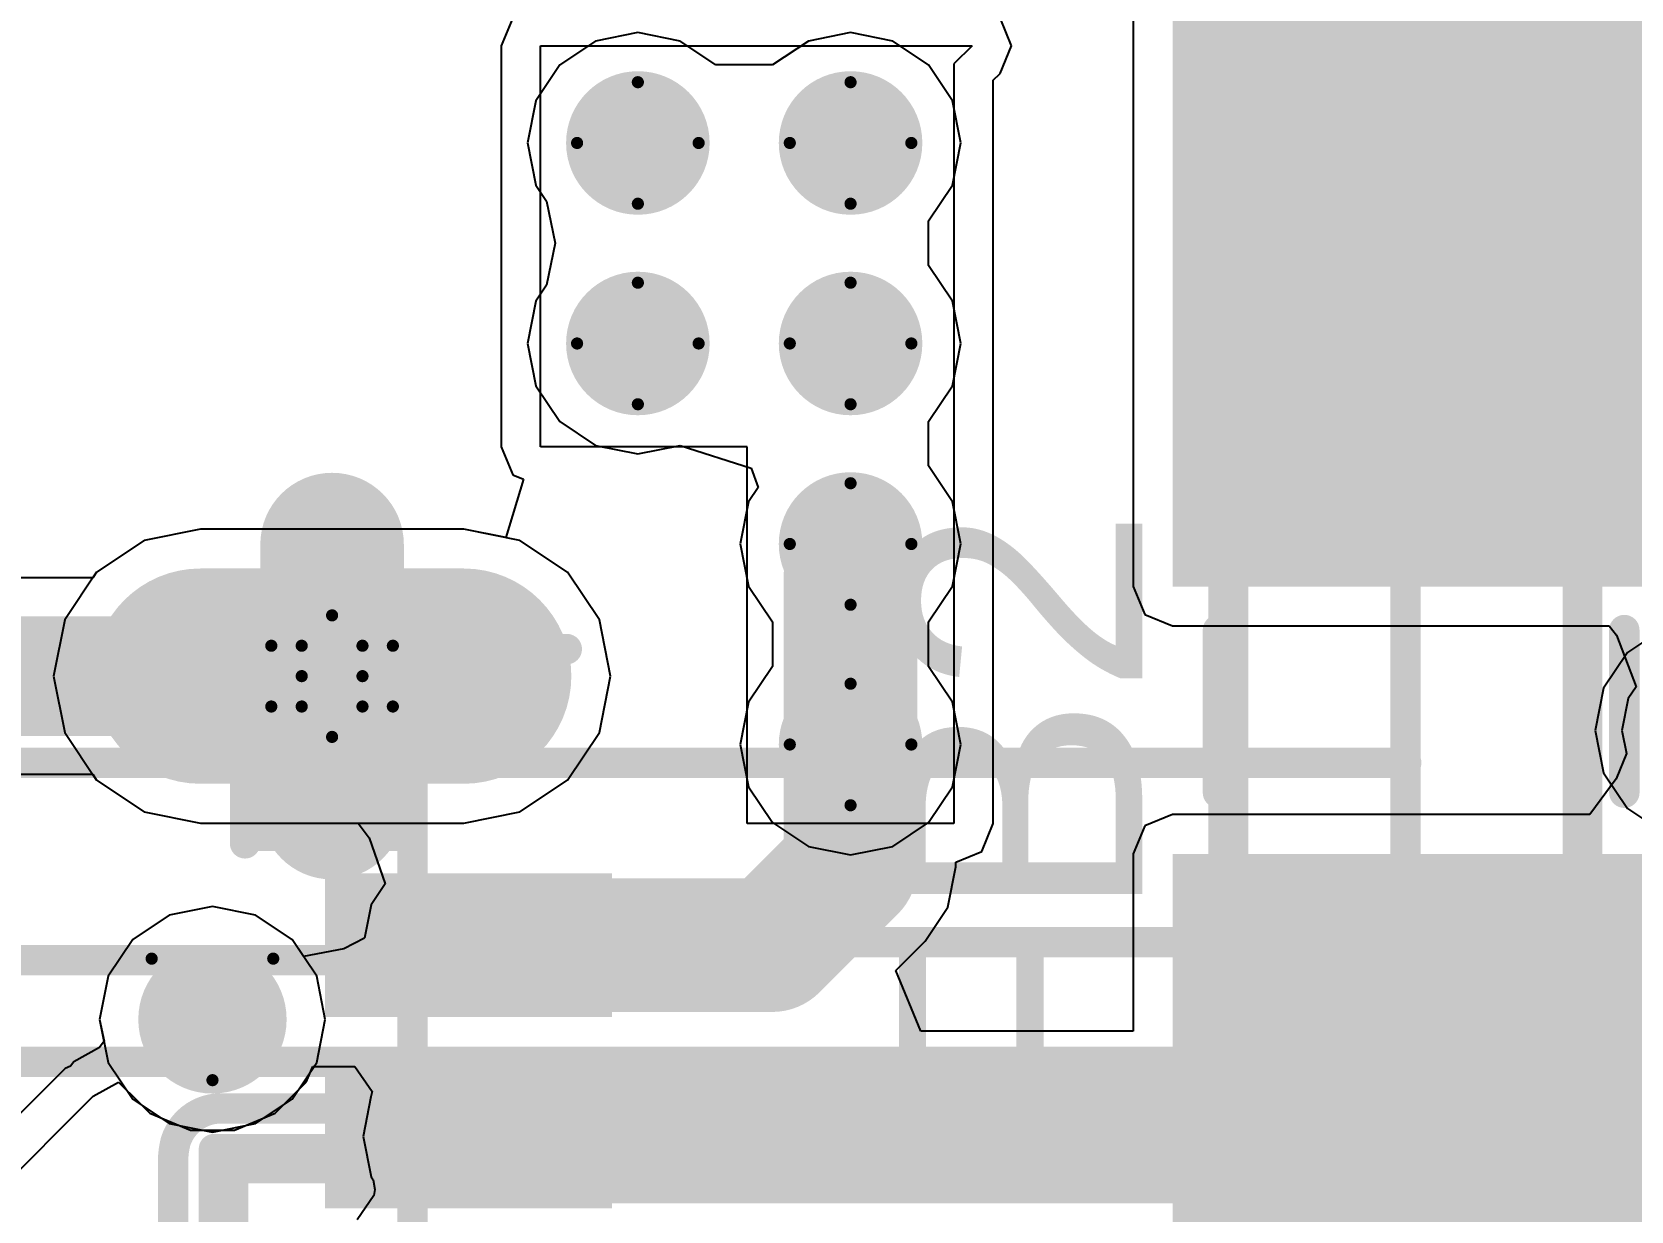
# Model space of a CAD drawing. Header units: millimetres. Extents: x -16 to 330, y -45 to 150.
# Drawn here: x 0.52 to 7.2, y 43.13 to 48.06 of the extents above; entities that cross this region are included whole.
import ezdxf

# ---------------------------------------------------------------- set-up
doc = ezdxf.new("R2010")
doc.units = ezdxf.units.MM
for name, color, linetype in [('BottomLayer', 5, 'Continuous'), ('BottomSolder', 6, 'Continuous'), ('DrillDrawing', 1, 'Continuous'), ('Mechanical13', 56, 'Continuous'), ('MidLayer1', 16, 'Continuous'), ('MidLayer2', 76, 'Continuous'), ('MultiLayer', 9, 'Continuous'), ('PadHoleLayer', 156, 'Continuous'), ('TopLayer', 1, 'Continuous'), ('TopOverlay', 2, 'Continuous'), ('TopPaste', 8, 'Continuous'), ('TopSolder', 216, 'Continuous'), ('ViaHoleLayer', 16, 'Continuous')]:
    doc.layers.add(name, color=color, linetype=linetype)
doc.styles.add('Arial', font='arial.ttf', dxfattribs={"height": 0.2})

# ---------------------------------------------------------------- blocks, each defined once
blk = doc.blocks.new('IND_1206_31')
at = {"layer": 'TopLayer'}
for points in [[(-2.06, 0.91), (-0.66, 0.91), (-0.66, -0.91), (-2.06, -0.91)], [(0.66, 0.91), (2.06, 0.91), (2.06, -0.91), (0.66, -0.91)]]:
    blk.add_hatch(color=1, dxfattribs=at).paths.add_polyline_path(points)
at = {"layer": 'TopPaste'}
for points in [[(-2.06, 0.91), (-0.66, 0.91), (-0.66, -0.91), (-2.06, -0.91)], [(0.66, 0.91), (2.06, 0.91), (2.06, -0.91), (0.66, -0.91)]]:
    blk.add_hatch(color=8, dxfattribs=at).paths.add_polyline_path(points)
at = {"layer": 'TopSolder'}
for points in [[(-2.06, 0.91), (-0.66, 0.91), (-0.66, -0.91), (-2.06, -0.91)], [(0.66, 0.91), (2.06, 0.91), (2.06, -0.91), (0.66, -0.91)]]:
    blk.add_hatch(color=216, dxfattribs=at).paths.add_polyline_path(points)
at = {"layer": 'TopOverlay', "const_width": 0.127}
for points in [[(-0.34, 0.8492), (0.34, 0.8492)], [(-0.34, -0.8492), (0.34, -0.8492)]]:
    blk.add_lwpolyline(points, dxfattribs=at)
at = {"layer": 'TopOverlay', "const_width": 0.0635}
for points in [[(-0.3717, 0.8492, 1), (-0.3082, 0.8492, 1)], [(0.3082, 0.8492, 1), (0.3717, 0.8492, 1)], [(-0.3717, -0.8492, 1), (-0.3082, -0.8492, 1)], [(0.3082, -0.8492, 1), (0.3717, -0.8492, 1)]]:
    blk.add_lwpolyline(points, format="xyb", close=True, dxfattribs=at)
blk = doc.blocks.new('TYPE_C_31_M_12__32')
at = {"layer": 'BottomLayer'}
h = blk.add_hatch(color=5, dxfattribs=at)
edge = h.paths.add_edge_path()
edge.add_arc((-1.125, -0.02), 0.45, 0, 180)
edge.add_line((-1.575, -0.02), (-1.575, -1.12))
edge.add_arc((-1.125, -1.12), 0.45, 180, 360)
edge.add_line((-0.675, -1.12), (-0.675, -0.02))
at = {"layer": 'BottomSolder'}
h = blk.add_hatch(color=6, dxfattribs=at)
edge = h.paths.add_edge_path()
edge.add_arc((-0.575, -0.57), 0.3, 270, 450)
edge.add_line((-0.575, -0.27), (-1.675, -0.27))
edge.add_arc((-1.675, -0.57), 0.3, 90, 270)
edge.add_line((-1.675, -0.87), (-0.575, -0.87))
h = blk.add_hatch(color=6, dxfattribs=at)
edge = h.paths.add_edge_path()
edge.add_arc((0.31, -1.07), 0.31, 0, 360)
at = {"layer": 'MidLayer1'}
h = blk.add_hatch(color=16, dxfattribs=at)
edge = h.paths.add_edge_path()
edge.add_arc((-1.125, -0.02), 0.45, 0, 180)
edge.add_line((-1.575, -0.02), (-1.575, -1.12))
edge.add_arc((-1.125, -1.12), 0.45, 180, 360)
edge.add_line((-0.675, -1.12), (-0.675, -0.02))
at = {"layer": 'MidLayer2'}
h = blk.add_hatch(color=76, dxfattribs=at)
edge = h.paths.add_edge_path()
edge.add_arc((-1.125, -0.02), 0.45, 0, 180)
edge.add_line((-1.575, -0.02), (-1.575, -1.12))
edge.add_arc((-1.125, -1.12), 0.45, 180, 360)
edge.add_line((-0.675, -1.12), (-0.675, -0.02))
at = {"layer": 'MultiLayer'}
h = blk.add_hatch(color=9, dxfattribs=at)
edge = h.paths.add_edge_path()
edge.add_arc((-1.125, -0.02), 0.45, 0, 180)
edge.add_line((-1.575, -0.02), (-1.575, -1.12))
edge.add_arc((-1.125, -1.12), 0.45, 180, 360)
edge.add_line((-0.675, -1.12), (-0.675, -0.02))
at = {"layer": 'PadHoleLayer'}
h = blk.add_hatch(color=156, dxfattribs=at)
edge = h.paths.add_edge_path()
edge.add_arc((-1.125, -1.12), 0.3, 180, 360)
edge.add_line((-0.825, -1.12), (-0.825, -0.02))
edge.add_arc((-1.125, -0.02), 0.3, 0, 180)
edge.add_line((-1.425, -0.02), (-1.425, -1.12))
h = blk.add_hatch(color=156, dxfattribs=at)
edge = h.paths.add_edge_path()
edge.add_arc((0.31, -1.07), 0.31, 0, 360)
at = {"layer": 'TopLayer'}
for points in [[(-0.3, 0.6), (0.3, 0.6), (0.3, -0.6), (-0.3, -0.6)], [(0.5, 0.6), (1.1, 0.6), (1.1, -0.6), (0.5, -0.6)]]:
    blk.add_hatch(color=1, dxfattribs=at).paths.add_polyline_path(points)
h = blk.add_hatch(color=1, dxfattribs=at)
edge = h.paths.add_edge_path()
edge.add_arc((-1.125, -0.02), 0.45, 0, 180)
edge.add_line((-1.575, -0.02), (-1.575, -1.12))
edge.add_arc((-1.125, -1.12), 0.45, 180, 360)
edge.add_line((-0.675, -1.12), (-0.675, -0.02))
at = {"layer": 'TopPaste'}
for points in [[(-0.3, 0.6), (0.3, 0.6), (0.3, -0.6), (-0.3, -0.6)], [(0.5, 0.6), (1.1, 0.6), (1.1, -0.6), (0.5, -0.6)]]:
    blk.add_hatch(color=8, dxfattribs=at).paths.add_polyline_path(points)
at = {"layer": 'TopSolder'}
for points in [[(-0.3, 0.6), (0.3, 0.6), (0.3, -0.6), (-0.3, -0.6)], [(0.5, 0.6), (1.1, 0.6), (1.1, -0.6), (0.5, -0.6)]]:
    blk.add_hatch(color=216, dxfattribs=at).paths.add_polyline_path(points)
h = blk.add_hatch(color=216, dxfattribs=at)
edge = h.paths.add_edge_path()
edge.add_arc((-0.575, -0.57), 0.3, 270, 450)
edge.add_line((-0.575, -0.27), (-1.675, -0.27))
edge.add_arc((-1.675, -0.57), 0.3, 90, 270)
edge.add_line((-1.675, -0.87), (-0.575, -0.87))
h = blk.add_hatch(color=216, dxfattribs=at)
edge = h.paths.add_edge_path()
edge.add_arc((0.31, -1.07), 0.31, 0, 360)
blk = doc.blocks.new('F____1206__3216_M_______154')
at = {"layer": 'TopLayer'}
for points in [[(-2.058, 0.91), (-0.998, 0.91), (-0.998, -0.91), (-2.058, -0.91)], [(0.998, 0.91), (2.058, 0.91), (2.058, -0.91), (0.998, -0.91)]]:
    blk.add_hatch(color=1, dxfattribs=at).paths.add_polyline_path(points)
at = {"layer": 'TopPaste'}
for points in [[(-2.058, 0.91), (-0.998, 0.91), (-0.998, -0.91), (-2.058, -0.91)], [(0.998, 0.91), (2.058, 0.91), (2.058, -0.91), (0.998, -0.91)]]:
    blk.add_hatch(color=8, dxfattribs=at).paths.add_polyline_path(points)
at = {"layer": 'TopSolder'}
for points in [[(-2.058, 0.91), (-0.998, 0.91), (-0.998, -0.91), (-2.058, -0.91)], [(0.998, 0.91), (2.058, 0.91), (2.058, -0.91), (0.998, -0.91)]]:
    blk.add_hatch(color=216, dxfattribs=at).paths.add_polyline_path(points)
at = {"layer": 'TopOverlay', "const_width": 0.127}
for points in [[(-0.68, 0.8492), (0.68, 0.8492)], [(-0.68, -0.8492), (0.68, -0.8492)]]:
    blk.add_lwpolyline(points, dxfattribs=at)
at = {"layer": 'TopOverlay', "const_width": 0.0635}
for points in [[(-0.7118, 0.8492, 1), (-0.6483, 0.8492, 1)], [(0.6483, 0.8492, 1), (0.7118, 0.8492, 1)], [(-0.6405, -0.002, 1), (-0.577, -0.002, 1)], [(-0.0318, -0.0254, 1), (0.0318, -0.0254, 1)], [(-0.0318, -0.0254, 1), (0.0318, -0.0254, 1)], [(0.5778, -0.0254, 1), (0.6413, -0.0254, 1)], [(-0.7118, -0.8492, 1), (-0.6483, -0.8492, 1)], [(0.6483, -0.8492, 1), (0.7118, -0.8492, 1)]]:
    blk.add_lwpolyline(points, format="xyb", close=True, dxfattribs=at)
at = {"layer": 'TopOverlay', "const_width": 0.127}
for points in [[(-0.6087, -0.002, -0.962331), (0, -0.0254)], [(0.6096, -0.0254, -1), (0, -0.0254)]]:
    blk.add_lwpolyline(points, format="xyb", dxfattribs=at)

msp = doc.modelspace()

# ---------------------------------------------------------------- hatches: boundary and pattern name
at = {"layer": 'BottomLayer'}
h = msp.add_hatch(color=5, dxfattribs=at)
edge = h.paths.add_edge_path()
edge.add_arc((3.048, 47.5996), 0.3, 0, 360)
h = msp.add_hatch(color=5, dxfattribs=at)
edge = h.paths.add_edge_path()
edge.add_arc((3.937, 47.5996), 0.3, 0, 360)
h = msp.add_hatch(color=5, dxfattribs=at)
edge = h.paths.add_edge_path()
edge.add_arc((3.048, 46.7614), 0.3, 0, 360)
h = msp.add_hatch(color=5, dxfattribs=at)
edge = h.paths.add_edge_path()
edge.add_arc((3.937, 46.7614), 0.3, 0, 360)
h = msp.add_hatch(color=5, dxfattribs=at)
edge = h.paths.add_edge_path()
edge.add_arc((3.937, 45.9232), 0.3, 0, 360)
h = msp.add_hatch(color=5, dxfattribs=at)
edge = h.paths.add_edge_path()
edge.add_arc((3.937, 45.085), 0.3, 0, 360)
at = {"layer": 'BottomSolder'}
h = msp.add_hatch(color=6, dxfattribs=at)
edge = h.paths.add_edge_path()
edge.add_arc((3.048, 47.5996), 0.15, 0, 360)
h = msp.add_hatch(color=6, dxfattribs=at)
edge = h.paths.add_edge_path()
edge.add_arc((3.937, 47.5996), 0.15, 0, 360)
h = msp.add_hatch(color=6, dxfattribs=at)
edge = h.paths.add_edge_path()
edge.add_arc((3.048, 46.7614), 0.15, 0, 360)
h = msp.add_hatch(color=6, dxfattribs=at)
edge = h.paths.add_edge_path()
edge.add_arc((3.937, 46.7614), 0.15, 0, 360)
h = msp.add_hatch(color=6, dxfattribs=at)
edge = h.paths.add_edge_path()
edge.add_arc((3.937, 45.9232), 0.15, 0, 360)
h = msp.add_hatch(color=6, dxfattribs=at)
edge = h.paths.add_edge_path()
edge.add_arc((3.937, 45.085), 0.15, 0, 360)
at = {"layer": 'MidLayer1'}
h = msp.add_hatch(color=16, dxfattribs=at)
edge = h.paths.add_edge_path()
edge.add_arc((3.048, 47.5996), 0.3, 0, 360)
h = msp.add_hatch(color=16, dxfattribs=at)
edge = h.paths.add_edge_path()
edge.add_arc((3.937, 47.5996), 0.3, 0, 360)
h = msp.add_hatch(color=16, dxfattribs=at)
edge = h.paths.add_edge_path()
edge.add_arc((3.048, 46.7614), 0.3, 0, 360)
h = msp.add_hatch(color=16, dxfattribs=at)
edge = h.paths.add_edge_path()
edge.add_arc((3.937, 46.7614), 0.3, 0, 360)
h = msp.add_hatch(color=16, dxfattribs=at)
edge = h.paths.add_edge_path()
edge.add_arc((3.937, 45.9232), 0.3, 0, 360)
h = msp.add_hatch(color=16, dxfattribs=at)
edge = h.paths.add_edge_path()
edge.add_arc((3.937, 45.085), 0.3, 0, 360)
at = {"layer": 'MidLayer2'}
h = msp.add_hatch(color=76, dxfattribs=at)
edge = h.paths.add_edge_path()
edge.add_arc((3.048, 47.5996), 0.3, 0, 360)
h = msp.add_hatch(color=76, dxfattribs=at)
edge = h.paths.add_edge_path()
edge.add_arc((3.937, 47.5996), 0.3, 0, 360)
h = msp.add_hatch(color=76, dxfattribs=at)
edge = h.paths.add_edge_path()
edge.add_arc((3.048, 46.7614), 0.3, 0, 360)
h = msp.add_hatch(color=76, dxfattribs=at)
edge = h.paths.add_edge_path()
edge.add_arc((3.937, 46.7614), 0.3, 0, 360)
h = msp.add_hatch(color=76, dxfattribs=at)
edge = h.paths.add_edge_path()
edge.add_arc((3.937, 45.9232), 0.3, 0, 360)
h = msp.add_hatch(color=76, dxfattribs=at)
edge = h.paths.add_edge_path()
edge.add_arc((3.937, 45.085), 0.3, 0, 360)
at = {"layer": 'TopLayer'}
for points in [[(5.2832, 46.5834), (7.3914, 46.5834), (7.3914, 48.7934), (5.2832, 48.7934)], [(5.2832, 45.7454), (8.5598, 45.7454), (8.5598, 47.2948), (5.2832, 47.2948)], [(5.2832, 43.053), (11.7094, 43.053), (11.7094, 44.6278), (5.2832, 44.6278)]]:
    msp.add_hatch(color=1, dxfattribs=at).paths.add_polyline_path(points)
h = msp.add_hatch(color=1, dxfattribs=at)
edge = h.paths.add_edge_path()
edge.add_arc((3.048, 47.5996), 0.3, 0, 360)
h = msp.add_hatch(color=1, dxfattribs=at)
edge = h.paths.add_edge_path()
edge.add_arc((3.937, 47.5996), 0.3, 0, 360)
h = msp.add_hatch(color=1, dxfattribs=at)
edge = h.paths.add_edge_path()
edge.add_arc((3.048, 46.7614), 0.3, 0, 360)
h = msp.add_hatch(color=1, dxfattribs=at)
edge = h.paths.add_edge_path()
edge.add_arc((3.937, 46.7614), 0.3, 0, 360)
h = msp.add_hatch(color=1, dxfattribs=at)
edge = h.paths.add_edge_path()
edge.add_arc((3.937, 45.9232), 0.3, 0, 360)
h = msp.add_hatch(color=1, dxfattribs=at)
edge = h.paths.add_edge_path()
edge.add_arc((3.937, 45.085), 0.3, 0, 360)
at = {"layer": 'TopSolder'}
h = msp.add_hatch(color=216, dxfattribs=at)
edge = h.paths.add_edge_path()
edge.add_arc((3.048, 47.5996), 0.15, 0, 360)
h = msp.add_hatch(color=216, dxfattribs=at)
edge = h.paths.add_edge_path()
edge.add_arc((3.937, 47.5996), 0.15, 0, 360)
h = msp.add_hatch(color=216, dxfattribs=at)
edge = h.paths.add_edge_path()
edge.add_arc((3.048, 46.7614), 0.15, 0, 360)
h = msp.add_hatch(color=216, dxfattribs=at)
edge = h.paths.add_edge_path()
edge.add_arc((3.937, 46.7614), 0.15, 0, 360)
h = msp.add_hatch(color=216, dxfattribs=at)
edge = h.paths.add_edge_path()
edge.add_arc((3.937, 45.9232), 0.15, 0, 360)
h = msp.add_hatch(color=216, dxfattribs=at)
edge = h.paths.add_edge_path()
edge.add_arc((3.937, 45.085), 0.15, 0, 360)
at = {"layer": 'ViaHoleLayer'}
h = msp.add_hatch(color=16, dxfattribs=at)
edge = h.paths.add_edge_path()
edge.add_arc((3.048, 47.5996), 0.15, 0, 360)
h = msp.add_hatch(color=16, dxfattribs=at)
edge = h.paths.add_edge_path()
edge.add_arc((3.937, 47.5996), 0.15, 0, 360)
h = msp.add_hatch(color=16, dxfattribs=at)
edge = h.paths.add_edge_path()
edge.add_arc((3.048, 46.7614), 0.15, 0, 360)
h = msp.add_hatch(color=16, dxfattribs=at)
edge = h.paths.add_edge_path()
edge.add_arc((3.937, 46.7614), 0.15, 0, 360)
h = msp.add_hatch(color=16, dxfattribs=at)
edge = h.paths.add_edge_path()
edge.add_arc((3.937, 45.9232), 0.15, 0, 360)
h = msp.add_hatch(color=16, dxfattribs=at)
edge = h.paths.add_edge_path()
edge.add_arc((3.937, 45.085), 0.15, 0, 360)

# ---------------------------------------------------------------- linework, layer by layer
at = {"layer": 'BottomLayer'}
for p, q in [((1.22, 45.985), (0.985, 45.9383)), ((2.32, 45.985), (1.22, 45.985)), ((2.555, 45.9383), (2.32, 45.985)), ((0.985, 45.9383), (0.7857, 45.8051)), ((2.7543, 45.8051), (2.555, 45.9383)), ((0.7857, 45.8051), (0.6526, 45.6059)), ((2.8874, 45.6059), (2.7543, 45.8051)), ((0.6526, 45.6059), (0.6058, 45.3708)), ((2.9342, 45.3708), (2.8874, 45.6059)), ((0.6058, 45.3708), (0.6526, 45.1358)), ((2.8874, 45.1358), (2.9342, 45.3708)), ((0.6526, 45.1358), (0.7857, 44.9365)), ((2.7543, 44.9365), (2.8874, 45.1358)), ((0.7857, 44.9365), (0.985, 44.8034)), ((2.555, 44.8034), (2.7543, 44.9365)), ((0.985, 44.8034), (1.22, 44.7566)), ((2.32, 44.7566), (2.555, 44.8034)), ((1.22, 44.7566), (2.32, 44.7566)), ((1.27, 44.4073), (1.0896, 44.3714)), ((1.4504, 44.3714), (1.27, 44.4073)), ((1.0896, 44.3714), (0.9366, 44.2692)), ((1.6034, 44.2692), (1.4504, 44.3714)), ((0.9366, 44.2692), (0.8344, 44.1162)), ((1.7056, 44.1162), (1.6034, 44.2692)), ((0.8344, 44.1162), (0.7985, 43.9358)), ((1.7415, 43.9358), (1.7056, 44.1162)), ((0.7985, 43.9358), (0.8344, 43.7554)), ((1.7056, 43.7554), (1.7415, 43.9358)), ((0.8344, 43.7554), (0.9366, 43.6024)), ((1.6034, 43.6024), (1.7056, 43.7554)), ((0.9366, 43.6024), (1.0896, 43.5002)), ((1.4504, 43.5002), (1.6034, 43.6024)), ((1.0896, 43.5002), (1.27, 43.4644)), ((1.27, 43.4644), (1.4504, 43.5002))]:
    msp.add_line(p, q, dxfattribs=at)
at = {"layer": 'DrillDrawing', "const_width": 0.0508}
for points in [[(2.794, 47.5996), (3.048, 47.8536)], [(3.048, 47.8536), (3.302, 47.5996)], [(3.683, 47.5996), (3.937, 47.8536)], [(3.937, 47.8536), (4.191, 47.5996)], [(2.794, 47.5996), (3.048, 47.3456)], [(3.048, 47.3456), (3.302, 47.5996)], [(3.683, 47.5996), (3.937, 47.3456)], [(3.937, 47.3456), (4.191, 47.5996)], [(2.794, 46.7614), (3.048, 47.0154)], [(3.048, 47.0154), (3.302, 46.7614)], [(3.683, 46.7614), (3.937, 47.0154)], [(3.937, 47.0154), (4.191, 46.7614)], [(2.794, 46.7614), (3.048, 46.5074)], [(3.048, 46.5074), (3.302, 46.7614)], [(3.683, 46.7614), (3.937, 46.5074)], [(3.937, 46.5074), (4.191, 46.7614)], [(3.683, 45.9232), (3.937, 46.1772)], [(3.937, 46.1772), (4.191, 45.9232)], [(3.683, 45.9232), (3.937, 45.6692)], [(3.937, 45.6692), (4.191, 45.9232)], [(1.643, 45.4978), (1.77, 45.6248)], [(1.77, 45.6248), (1.897, 45.4978)], [(1.516, 45.4978), (1.643, 45.3708)], [(1.516, 45.4978), (1.643, 45.4978)], [(1.897, 45.4978), (2.024, 45.4978)], [(1.897, 45.3708), (2.024, 45.4978)], [(1.516, 45.2438), (1.643, 45.3708)], [(1.897, 45.3708), (2.024, 45.2438)], [(3.683, 45.085), (3.937, 45.339)], [(3.937, 45.339), (4.191, 45.085)], [(1.516, 45.2438), (1.643, 45.2438)], [(1.643, 45.2438), (1.77, 45.1168)], [(1.77, 45.1168), (1.897, 45.2438)], [(1.897, 45.2438), (2.024, 45.2438)], [(3.683, 45.085), (3.937, 44.831)], [(3.937, 44.831), (4.191, 45.085)], [(1.016, 44.1898), (1.524, 44.1898)], [(1.016, 44.1898), (1.27, 43.6818)], [(1.27, 43.6818), (1.524, 44.1898)]]:
    msp.add_lwpolyline(points, dxfattribs=at)
at = {"layer": 'DrillDrawing', "const_width": 0.0254}
for points in [[(3.0353, 47.8536, 1), (3.0607, 47.8536, 1)], [(3.0353, 47.8536, 1), (3.0607, 47.8536, 1)], [(3.9243, 47.8536, 1), (3.9497, 47.8536, 1)], [(3.9243, 47.8536, 1), (3.9497, 47.8536, 1)], [(2.7813, 47.5996, 1), (2.8067, 47.5996, 1)], [(2.7813, 47.5996, 1), (2.8067, 47.5996, 1)], [(3.2893, 47.5996, 1), (3.3147, 47.5996, 1)], [(3.2893, 47.5996, 1), (3.3147, 47.5996, 1)], [(3.6703, 47.5996, 1), (3.6957, 47.5996, 1)], [(3.6703, 47.5996, 1), (3.6957, 47.5996, 1)], [(4.1783, 47.5996, 1), (4.2037, 47.5996, 1)], [(4.1783, 47.5996, 1), (4.2037, 47.5996, 1)], [(3.0353, 47.3456, 1), (3.0607, 47.3456, 1)], [(3.0353, 47.3456, 1), (3.0607, 47.3456, 1)], [(3.9243, 47.3456, 1), (3.9497, 47.3456, 1)], [(3.9243, 47.3456, 1), (3.9497, 47.3456, 1)], [(3.0353, 47.0154, 1), (3.0607, 47.0154, 1)], [(3.0353, 47.0154, 1), (3.0607, 47.0154, 1)], [(3.9243, 47.0154, 1), (3.9497, 47.0154, 1)], [(3.9243, 47.0154, 1), (3.9497, 47.0154, 1)], [(2.7813, 46.7614, 1), (2.8067, 46.7614, 1)], [(2.7813, 46.7614, 1), (2.8067, 46.7614, 1)], [(3.2893, 46.7614, 1), (3.3147, 46.7614, 1)], [(3.2893, 46.7614, 1), (3.3147, 46.7614, 1)], [(3.6703, 46.7614, 1), (3.6957, 46.7614, 1)], [(3.6703, 46.7614, 1), (3.6957, 46.7614, 1)], [(4.1783, 46.7614, 1), (4.2037, 46.7614, 1)], [(4.1783, 46.7614, 1), (4.2037, 46.7614, 1)], [(3.0353, 46.5074, 1), (3.0607, 46.5074, 1)], [(3.0353, 46.5074, 1), (3.0607, 46.5074, 1)], [(3.9243, 46.5074, 1), (3.9497, 46.5074, 1)], [(3.9243, 46.5074, 1), (3.9497, 46.5074, 1)], [(3.9243, 46.1772, 1), (3.9497, 46.1772, 1)], [(3.9243, 46.1772, 1), (3.9497, 46.1772, 1)], [(3.6703, 45.9232, 1), (3.6957, 45.9232, 1)], [(3.6703, 45.9232, 1), (3.6957, 45.9232, 1)], [(4.1783, 45.9232, 1), (4.2037, 45.9232, 1)], [(4.1783, 45.9232, 1), (4.2037, 45.9232, 1)], [(1.7573, 45.6248, 1), (1.7827, 45.6248, 1)], [(1.7573, 45.6248, 1), (1.7827, 45.6248, 1)], [(3.9243, 45.6692, 1), (3.9497, 45.6692, 1)], [(3.9243, 45.6692, 1), (3.9497, 45.6692, 1)], [(1.5033, 45.4978, 1), (1.5287, 45.4978, 1)], [(1.5033, 45.4978, 1), (1.5287, 45.4978, 1)], [(1.6303, 45.4978, 1), (1.6557, 45.4978, 1)], [(1.6303, 45.4978, 1), (1.6557, 45.4978, 1)], [(1.8843, 45.4978, 1), (1.9097, 45.4978, 1)], [(1.8843, 45.4978, 1), (1.9097, 45.4978, 1)], [(2.0113, 45.4978, 1), (2.0367, 45.4978, 1)], [(2.0113, 45.4978, 1), (2.0367, 45.4978, 1)], [(1.6303, 45.3708, 1), (1.6557, 45.3708, 1)], [(1.6303, 45.3708, 1), (1.6557, 45.3708, 1)], [(1.8843, 45.3708, 1), (1.9097, 45.3708, 1)], [(1.8843, 45.3708, 1), (1.9097, 45.3708, 1)], [(3.9243, 45.339, 1), (3.9497, 45.339, 1)], [(3.9243, 45.339, 1), (3.9497, 45.339, 1)], [(1.5033, 45.2438, 1), (1.5287, 45.2438, 1)], [(1.5033, 45.2438, 1), (1.5287, 45.2438, 1)], [(1.6303, 45.2438, 1), (1.6557, 45.2438, 1)], [(1.6303, 45.2438, 1), (1.6557, 45.2438, 1)], [(1.8843, 45.2438, 1), (1.9097, 45.2438, 1)], [(1.8843, 45.2438, 1), (1.9097, 45.2438, 1)], [(2.0113, 45.2438, 1), (2.0367, 45.2438, 1)], [(2.0113, 45.2438, 1), (2.0367, 45.2438, 1)], [(1.7573, 45.1168, 1), (1.7827, 45.1168, 1)], [(1.7573, 45.1168, 1), (1.7827, 45.1168, 1)], [(3.6703, 45.085, 1), (3.6957, 45.085, 1)], [(3.6703, 45.085, 1), (3.6957, 45.085, 1)], [(4.1783, 45.085, 1), (4.2037, 45.085, 1)], [(4.1783, 45.085, 1), (4.2037, 45.085, 1)], [(3.9243, 44.831, 1), (3.9497, 44.831, 1)], [(3.9243, 44.831, 1), (3.9497, 44.831, 1)], [(1.0033, 44.1898, 1), (1.0287, 44.1898, 1)], [(1.0033, 44.1898, 1), (1.0287, 44.1898, 1)], [(1.5113, 44.1898, 1), (1.5367, 44.1898, 1)], [(1.5113, 44.1898, 1), (1.5367, 44.1898, 1)], [(1.2573, 43.6818, 1), (1.2827, 43.6818, 1)], [(1.2573, 43.6818, 1), (1.2827, 43.6818, 1)]]:
    msp.add_lwpolyline(points, format="xyb", close=True, dxfattribs=at)
at = {"layer": 'Mechanical13', "const_width": 0.127}
for points in [[(6.2562, 45.7864), (6.2562, 49.7588)], [(6.2562, 45.7864), (6.2562, 49.7588)], [(6.2562, 41.7588), (6.2562, 49.7035)], [(6.2562, 41.7588), (6.2562, 49.7035)], [(6.2562, 45.0088), (6.2562, 48.9812)], [(6.2562, 45.0088), (6.2562, 48.9812)], [(6.2562, 39.2588), (6.2562, 47.2035)], [(6.2562, 39.2588), (6.2562, 47.2035)], [(5.4562, 46.6088), (5.4962, 46.6088)], [(5.4562, 46.2088), (5.4562, 46.6088)], [(5.4962, 46.6088), (7.0162, 46.6088)], [(5.4962, 43.4088), (5.4962, 46.6088)], [(7.0162, 46.6088), (7.0562, 46.6088)], [(7.0162, 43.4088), (7.0162, 46.6088)], [(7.0562, 46.2088), (7.0562, 46.6088)], [(5.4562, 46.2088), (5.4962, 46.2088)], [(5.4962, 46.2088), (7.0162, 46.2088)], [(5.5362, 43.8088), (5.5362, 46.2088)], [(6.9762, 43.8088), (6.9762, 46.2088)], [(7.0162, 46.2088), (7.0562, 46.2088)], [(1.0862, 45.6288), (2.1862, 45.6288)], [(-5.1938, 45.4838), (2.751, 45.4838)], [(-5.1938, 45.4838), (2.751, 45.4838)], [(-5.1938, 45.4838), (2.751, 45.4838)], [(-5.1938, 45.4838), (2.751, 45.4838)], [(-5.1938, 45.4838), (1.4862, 45.4838)], [(-5.1938, 45.4838), (2.751, 45.4838)], [(1.4062, 45.4038), (1.4862, 45.4838)], [(1.4062, 44.7038), (1.4062, 45.4838)], [(1.4862, 45.4838), (2.1062, 45.4838)], [(1.4862, 44.7761), (1.4862, 45.4838)], [(2.1062, 44.7761), (2.1062, 45.4838)], [(1.4062, 44.6718), (1.4062, 45.4038)], [(-1.6885, 45.0088), (6.2562, 45.0088)], [(-1.6885, 45.0088), (6.2562, 45.0088)], [(2.1062, 45.0288), (2.1862, 45.0288)], [(1.4305, 44.7038), (1.4525, 44.7329)], [(1.4525, 44.7329), (1.4637, 44.7474)], [(1.4637, 44.7474), (1.4749, 44.7617)], [(1.4749, 44.7617), (1.4862, 44.7761)], [(1.4862, 44.7761), (2.1062, 44.7761)], [(2.1062, 44.5838), (2.1062, 44.7761)], [(1.4062, 44.7038), (2.1062, 44.7038)], [(2.1062, 44.1838), (2.1062, 44.7038)], [(2.1062, 44.1838), (2.1062, 44.5838)], [(2.1062, 44.4538), (2.7062, 44.4538)], [(2.7062, 44.0538), (2.7062, 44.4538)], [(2.1062, 44.2538), (2.7062, 44.2538)], [(2.8115, 44.2588), (10.7562, 44.2588)], [(2.8115, 44.2588), (10.7562, 44.2588)], [(-5.1938, 44.1838), (2.1062, 44.1838)], [(2.1062, 43.7638), (2.1062, 44.1838)], [(2.1062, 44.0538), (2.7062, 44.0538)], [(5.4562, 43.8088), (5.4962, 43.8088)], [(5.4562, 43.4088), (5.4562, 43.8088)], [(5.4962, 43.8088), (7.0162, 43.8088)], [(7.0162, 43.8088), (7.0562, 43.8088)], [(7.0562, 43.4088), (7.0562, 43.8088)], [(0.3115, 43.7588), (8.2562, 43.7588)], [(0.3115, 43.7588), (8.2562, 43.7588)], [(1.3115, 43.7588), (9.2562, 43.7588)], [(1.3115, 43.7588), (9.2562, 43.7588)], [(2.1062, 42.9737), (2.1062, 43.7638)], [(2.0758, 43.6638), (2.7062, 43.6638)], [(2.7062, 43.2638), (2.7062, 43.6638)], [(1.3062, 43.5638), (1.9062, 43.5638)], [(2.1062, 43.4638), (2.7062, 43.4638)], [(1.2762, 43.3938), (2.1062, 43.3938)], [(1.2762, 43.3938), (1.3562, 43.3138)], [(1.2762, 42.3288), (1.2762, 43.3938)], [(5.4562, 43.4088), (5.4962, 43.4088)], [(5.4962, 43.4088), (7.0162, 43.4088)], [(7.0162, 43.4088), (7.0562, 43.4088)], [(1.1062, 42.3138), (1.1062, 43.3638)], [(1.3562, 43.3138), (2.1062, 43.3138)], [(1.3562, 42.4888), (1.3562, 43.3138)], [(2.1062, 43.2638), (2.7062, 43.2638)]]:
    msp.add_lwpolyline(points, dxfattribs=at)
at = {"layer": 'Mechanical13'}
for points, const_width in [([(6.2245, 47.2035, 1), (6.288, 47.2035, 1)], 0.0635), ([(6.2245, 47.2035, 1), (6.288, 47.2035, 1)], 0.0635), ([(5.4245, 46.6088, 1), (5.488, 46.6088, 1)], 0.0635), ([(5.4245, 46.6088, 1), (5.488, 46.6088, 1)], 0.0635), ([(5.4645, 46.6088, 1), (5.528, 46.6088, 1)], 0.0635), ([(5.4645, 46.6088, 1), (5.528, 46.6088, 1)], 0.0635), ([(5.4645, 46.6088, 1), (5.528, 46.6088, 1)], 0.0635), ([(6.9845, 46.6088, 1), (7.048, 46.6088, 1)], 0.0635), ([(6.9845, 46.6088, 1), (7.048, 46.6088, 1)], 0.0635), ([(6.9845, 46.6088, 1), (7.048, 46.6088, 1)], 0.0635), ([(7.0245, 46.6088, 1), (7.088, 46.6088, 1)], 0.0635), ([(7.0245, 46.6088, 1), (7.088, 46.6088, 1)], 0.0635), ([(5.4245, 46.2088, 1), (5.488, 46.2088, 1)], 0.0635), ([(5.4245, 46.2088, 1), (5.488, 46.2088, 1)], 0.0635), ([(5.4645, 46.2088, 1), (5.528, 46.2088, 1)], 0.0635), ([(5.4645, 46.2088, 1), (5.528, 46.2088, 1)], 0.0635), ([(5.5045, 46.2088, 1), (5.568, 46.2088, 1)], 0.0635), ([(6.9445, 46.2088, 1), (7.008, 46.2088, 1)], 0.0635), ([(6.9845, 46.2088, 1), (7.048, 46.2088, 1)], 0.0635), ([(6.9845, 46.2088, 1), (7.048, 46.2088, 1)], 0.0635), ([(7.0245, 46.2088, 1), (7.088, 46.2088, 1)], 0.0635), ([(7.0245, 46.2088, 1), (7.088, 46.2088, 1)], 0.0635), ([(6.2245, 45.7864, 1), (6.288, 45.7864, 1)], 0.0635), ([(6.2245, 45.7864, 1), (6.288, 45.7864, 1)], 0.0635), ([(1.0545, 45.6288, 1), (1.118, 45.6288, 1)], 0.0635), ([(1.0545, 45.6288, 1), (1.118, 45.6288, 1)], 0.0635), ([(2.1545, 45.6288, 1), (2.218, 45.6288, 1)], 0.0635), ([(2.1545, 45.6288, 1), (2.218, 45.6288, 1)], 0.0635), ([(0.7996, 45.487, 1), (0.8631, 45.487, 1)], 0.0635), ([(1.3745, 45.4838, 1), (1.438, 45.4838, 1)], 0.0635), ([(1.4545, 45.4838, 1), (1.518, 45.4838, 1)], 0.0635), ([(1.4545, 45.4838, 1), (1.518, 45.4838, 1)], 0.0635), ([(1.4545, 45.4838, 1), (1.518, 45.4838, 1)], 0.0635), ([(1.4544, 45.4838, 1), (1.5179, 45.4838, 1)], 0.0635), ([(2.0745, 45.4838, 1), (2.138, 45.4838, 1)], 0.0635), ([(2.0745, 45.4838, 1), (2.138, 45.4838, 1)], 0.0635), ([(2.7192, 45.4838, 1), (2.7827, 45.4838, 1)], 0.0635), ([(2.7192, 45.4838, 1), (2.7827, 45.4838, 1)], 0.0635), ([(2.7192, 45.4838, 1), (2.7827, 45.4838, 1)], 0.0635), ([(2.7192, 45.4838, 1), (2.7827, 45.4838, 1)], 0.0635), ([(2.7192, 45.4838, 1), (2.7827, 45.4838, 1)], 0.0635), ([(1.3745, 45.4038, 1), (1.438, 45.4038, 1)], 0.0635), ([(1.3745, 45.4038, 1), (1.438, 45.4038, 1)], 0.0635), ([(2.0745, 45.0288, 1), (2.138, 45.0288, 1)], 0.0635), ([(2.1545, 45.0288, 1), (2.218, 45.0288, 1)], 0.0635), ([(2.1545, 45.0288, 1), (2.218, 45.0288, 1)], 0.0635), ([(6.2594, 45.0088, 1), (6.2531, 45.0088, 1)], 0.127), ([(6.2594, 45.0088, 1), (6.2531, 45.0088, 1)], 0.127), ([(6.2213, 45.0088, 1), (6.2848, 45.0088, 1)], 0.0635), ([(6.2213, 45.0088, 1), (6.2848, 45.0088, 1)], 0.0635), ([(6.2245, 45.0088, 1), (6.288, 45.0088, 1)], 0.0635), ([(6.2245, 45.0088, 1), (6.288, 45.0088, 1)], 0.0635), ([(6.2245, 45.0088, 1), (6.288, 45.0088, 1)], 0.0635), ([(6.2245, 45.0088, 1), (6.288, 45.0088, 1)], 0.0635), ([(6.2277, 45.0088, 1), (6.2912, 45.0088, 1)], 0.0635), ([(6.2277, 45.0088, 1), (6.2912, 45.0088, 1)], 0.0635), ([(1.4208, 44.7329, 1), (1.4843, 44.7329, 1)], 0.0635), ([(1.4208, 44.7329, 1), (1.4843, 44.7329, 1)], 0.0635), ([(1.4319, 44.7474, 1), (1.4954, 44.7474, 1)], 0.0635), ([(1.4319, 44.7474, 1), (1.4954, 44.7474, 1)], 0.0635), ([(1.4432, 44.7617, 1), (1.5067, 44.7617, 1)], 0.0635), ([(1.4432, 44.7617, 1), (1.5067, 44.7617, 1)], 0.0635), ([(1.4545, 44.7761, 1), (1.518, 44.7761, 1)], 0.0635), ([(1.4545, 44.7761, 1), (1.518, 44.7761, 1)], 0.0635), ([(1.4545, 44.7761, 1), (1.518, 44.7761, 1)], 0.0635), ([(2.0745, 44.7761, 1), (2.138, 44.7761, 1)], 0.0635), ([(2.0745, 44.7761, 1), (2.138, 44.7761, 1)], 0.0635), ([(2.0745, 44.7761, 1), (2.138, 44.7761, 1)], 0.0635), ([(1.3745, 44.7038, 1), (1.438, 44.7038, 1)], 0.0635), ([(1.3745, 44.7038, 1), (1.438, 44.7038, 1)], 0.0635), ([(1.3745, 44.6718, 1), (1.438, 44.6718, 1)], 0.0635), ([(1.3987, 44.7038, 1), (1.4622, 44.7038, 1)], 0.0635), ([(2.0745, 44.7038, 1), (2.138, 44.7038, 1)], 0.0635), ([(2.0745, 44.7038, 1), (2.138, 44.7038, 1)], 0.0635), ([(2.0745, 44.5838, 1), (2.138, 44.5838, 1)], 0.0635), ([(2.0745, 44.5838, 1), (2.138, 44.5838, 1)], 0.0635), ([(2.0745, 44.4538, 1), (2.138, 44.4538, 1)], 0.0635), ([(2.6745, 44.4538, 1), (2.738, 44.4538, 1)], 0.0635), ([(2.6745, 44.4538, 1), (2.738, 44.4538, 1)], 0.0635), ([(2.0745, 44.2538, 1), (2.138, 44.2538, 1)], 0.0635), ([(2.6745, 44.2538, 1), (2.738, 44.2538, 1)], 0.0635), ([(2.7798, 44.2588, 1), (2.8433, 44.2588, 1)], 0.0635), ([(2.7798, 44.2588, 1), (2.8433, 44.2588, 1)], 0.0635), ([(2.0745, 44.1838, 1), (2.138, 44.1838, 1)], 0.0635), ([(2.0745, 44.1838, 1), (2.138, 44.1838, 1)], 0.0635), ([(2.0745, 44.1838, 1), (2.138, 44.1838, 1)], 0.0635), ([(2.0745, 44.1838, 1), (2.138, 44.1838, 1)], 0.0635), ([(2.0745, 44.0538, 1), (2.138, 44.0538, 1)], 0.0635), ([(2.6745, 44.0538, 1), (2.738, 44.0538, 1)], 0.0635), ([(2.6745, 44.0538, 1), (2.738, 44.0538, 1)], 0.0635), ([(5.4245, 43.8088, 1), (5.488, 43.8088, 1)], 0.0635), ([(5.4245, 43.8088, 1), (5.488, 43.8088, 1)], 0.0635), ([(5.4645, 43.8088, 1), (5.528, 43.8088, 1)], 0.0635), ([(5.4645, 43.8088, 1), (5.528, 43.8088, 1)], 0.0635), ([(5.5045, 43.8088, 1), (5.568, 43.8088, 1)], 0.0635), ([(6.9445, 43.8088, 1), (7.008, 43.8088, 1)], 0.0635), ([(6.9845, 43.8088, 1), (7.048, 43.8088, 1)], 0.0635), ([(6.9845, 43.8088, 1), (7.048, 43.8088, 1)], 0.0635), ([(7.0245, 43.8088, 1), (7.088, 43.8088, 1)], 0.0635), ([(7.0245, 43.8088, 1), (7.088, 43.8088, 1)], 0.0635), ([(1.2798, 43.7588, 1), (1.3433, 43.7588, 1)], 0.0635), ([(1.2798, 43.7588, 1), (1.3433, 43.7588, 1)], 0.0635), ([(2.0745, 43.7638, 1), (2.138, 43.7638, 1)], 0.0635), ([(2.0745, 43.7638, 1), (2.138, 43.7638, 1)], 0.0635), ([(2.0745, 43.7638, 1), (2.138, 43.7638, 1)], 0.0635), ([(2.0441, 43.6638, 1), (2.1076, 43.6638, 1)], 0.0635), ([(2.0646, 43.7021, 1), (2.1281, 43.7021, 1)], 0.0635), ([(2.0646, 43.7021, 1), (2.1281, 43.7021, 1)], 0.0635), ([(2.6745, 43.6638, 1), (2.738, 43.6638, 1)], 0.0635), ([(2.6745, 43.6638, 1), (2.738, 43.6638, 1)], 0.0635), ([(1.2745, 43.5638, 1), (1.338, 43.5638, 1)], 0.0635), ([(1.2745, 43.5638, 1), (1.338, 43.5638, 1)], 0.0635), ([(1.8745, 43.5638, 1), (1.938, 43.5638, 1)], 0.0635), ([(1.8745, 43.5638, 1), (1.938, 43.5638, 1)], 0.0635), ([(2.0745, 43.4638, 1), (2.138, 43.4638, 1)], 0.0635), ([(2.6745, 43.4638, 1), (2.738, 43.4638, 1)], 0.0635), ([(1.0843, 43.4255, 1), (1.1478, 43.4255, 1)], 0.0635), ([(1.0843, 43.4255, 1), (1.1478, 43.4255, 1)], 0.0635), ([(1.2445, 43.3938, 1), (1.308, 43.3938, 1)], 0.0635), ([(1.2445, 43.3938, 1), (1.308, 43.3938, 1)], 0.0635), ([(1.2445, 43.3938, 1), (1.308, 43.3938, 1)], 0.0635), ([(2.0745, 43.3938, 1), (2.138, 43.3938, 1)], 0.0635), ([(5.4245, 43.4088, 1), (5.488, 43.4088, 1)], 0.0635), ([(5.4245, 43.4088, 1), (5.488, 43.4088, 1)], 0.0635), ([(5.4645, 43.4088, 1), (5.528, 43.4088, 1)], 0.0635), ([(5.4645, 43.4088, 1), (5.528, 43.4088, 1)], 0.0635), ([(5.4645, 43.4088, 1), (5.528, 43.4088, 1)], 0.0635), ([(6.9845, 43.4088, 1), (7.048, 43.4088, 1)], 0.0635), ([(6.9845, 43.4088, 1), (7.048, 43.4088, 1)], 0.0635), ([(6.9845, 43.4088, 1), (7.048, 43.4088, 1)], 0.0635), ([(7.0245, 43.4088, 1), (7.088, 43.4088, 1)], 0.0635), ([(7.0245, 43.4088, 1), (7.088, 43.4088, 1)], 0.0635), ([(1.0745, 43.3638, 1), (1.138, 43.3638, 1)], 0.0635), ([(1.0745, 43.3638, 1), (1.138, 43.3638, 1)], 0.0635), ([(1.3245, 43.3138, 1), (1.388, 43.3138, 1)], 0.0635), ([(1.3245, 43.3138, 1), (1.388, 43.3138, 1)], 0.0635), ([(1.3245, 43.3138, 1), (1.388, 43.3138, 1)], 0.0635), ([(2.0745, 43.3138, 1), (2.138, 43.3138, 1)], 0.0635), ([(2.0745, 43.2638, 1), (2.138, 43.2638, 1)], 0.0635), ([(2.6745, 43.2638, 1), (2.738, 43.2638, 1)], 0.0635), ([(2.6745, 43.2638, 1), (2.738, 43.2638, 1)], 0.0635)]:
    msp.add_lwpolyline(points, format="xyb", close=True, dxfattribs=dict(at, const_width=const_width))
at = {"layer": 'Mechanical13', "const_width": 0.127}
for points in [[(0.8313, 45.487, -0.259435), (1.0862, 45.6288)], [(2.1862, 45.6288, -1), (2.1862, 45.0288)], [(2.1062, 43.7638, -0.046786), (2.0964, 43.7021)], [(2.0964, 43.7021, -0.328045), (1.9062, 43.5638)], [(1.1161, 43.4255, -0.328045), (1.3062, 43.5638)], [(1.1062, 43.3638, -0.046786), (1.1161, 43.4255)]]:
    msp.add_lwpolyline(points, format="xyb", dxfattribs=at)
at = {"layer": 'MidLayer1'}
for p, q in [((3.048, 48.0609), (2.8715, 48.0258)), ((3.2245, 48.0258), (3.048, 48.0609)), ((3.937, 48.0609), (3.7605, 48.0258)), ((4.1135, 48.0258), (3.937, 48.0609)), ((2.8715, 48.0258), (2.7218, 47.9258)), ((3.3741, 47.9258), (3.2245, 48.0258)), ((3.7605, 48.0258), (3.6108, 47.9258)), ((4.2631, 47.9258), (4.1135, 48.0258)), ((2.7218, 47.9258), (2.6218, 47.7761)), ((3.6108, 47.9258), (3.3741, 47.9258)), ((4.3631, 47.7761), (4.2631, 47.9258)), ((2.6218, 47.7761), (2.5867, 47.5996)), ((4.3982, 47.5996), (4.3631, 47.7761)), ((2.5867, 47.5996), (2.6218, 47.4231)), ((4.3631, 47.4231), (4.3982, 47.5996)), ((2.6218, 47.4231), (2.6666, 47.3561)), ((4.2631, 47.2735), (4.3631, 47.4231)), ((2.6666, 47.3561), (2.7027, 47.1805)), ((4.2631, 47.0876), (4.2631, 47.2735)), ((2.7027, 47.1805), (2.6666, 47.0049)), ((4.3631, 46.9379), (4.2631, 47.0876)), ((2.6666, 47.0049), (2.6218, 46.9379)), ((2.6218, 46.9379), (2.5867, 46.7614)), ((4.3982, 46.7614), (4.3631, 46.9379)), ((2.5867, 46.7614), (2.6218, 46.5849)), ((4.3631, 46.5849), (4.3982, 46.7614)), ((2.6218, 46.5849), (2.7218, 46.4352)), ((4.2631, 46.4353), (4.3631, 46.5849)), ((2.7218, 46.4352), (2.8715, 46.3353)), ((4.2631, 46.2494), (4.2631, 46.4353)), ((2.8715, 46.3353), (3.048, 46.3001)), ((3.048, 46.3001), (3.2245, 46.3353)), ((3.2245, 46.3353), (3.5215, 46.2406)), ((4.3631, 46.0997), (4.2631, 46.2494)), ((3.5215, 46.2406), (3.551, 46.1599)), ((3.551, 46.1599), (3.5108, 46.0997)), ((3.5108, 46.0997), (3.4757, 45.9232)), ((4.3982, 45.9232), (4.3631, 46.0997)), ((1.22, 45.985), (0.985, 45.9383)), ((2.32, 45.985), (1.22, 45.985)), ((2.555, 45.9383), (2.32, 45.985)), ((0.985, 45.9383), (0.7857, 45.8051)), ((2.7543, 45.8051), (2.555, 45.9383)), ((3.4757, 45.9232), (3.5108, 45.7467)), ((4.3631, 45.7467), (4.3982, 45.9232)), ((0.7857, 45.8051), (0.6526, 45.6059)), ((2.8874, 45.6059), (2.7543, 45.8051)), ((3.5108, 45.7467), (3.6108, 45.5971)), ((4.2631, 45.5971), (4.3631, 45.7467)), ((0.6526, 45.6059), (0.6058, 45.3708)), ((2.9342, 45.3708), (2.8874, 45.6059)), ((3.6108, 45.5971), (3.6108, 45.4112)), ((4.2631, 45.4112), (4.2631, 45.5971)), ((7.334, 45.5699), (7.1843, 45.4699)), ((7.1843, 45.4699), (7.0843, 45.3202)), ((3.6108, 45.4112), (3.5108, 45.2615)), ((4.3631, 45.2615), (4.2631, 45.4112)), ((0.6058, 45.3708), (0.6526, 45.1358)), ((2.8874, 45.1358), (2.9342, 45.3708)), ((7.0843, 45.3202), (7.0492, 45.1437)), ((3.5108, 45.2615), (3.4757, 45.085)), ((4.3982, 45.085), (4.3631, 45.2615)), ((0.6526, 45.1358), (0.7857, 44.9365)), ((2.7543, 44.9365), (2.8874, 45.1358)), ((7.0492, 45.1437), (7.0843, 44.9672)), ((3.4757, 45.085), (3.5108, 44.9085)), ((4.3631, 44.9085), (4.3982, 45.085)), ((0.7857, 44.9365), (0.985, 44.8034)), ((2.555, 44.8034), (2.7543, 44.9365)), ((7.0843, 44.9672), (7.1843, 44.8175)), ((3.5108, 44.9085), (3.6108, 44.7588)), ((4.2631, 44.7588), (4.3631, 44.9085)), ((0.985, 44.8034), (1.22, 44.7566)), ((2.32, 44.7566), (2.555, 44.8034)), ((7.1843, 44.8175), (7.334, 44.7176)), ((1.22, 44.7566), (2.32, 44.7566)), ((3.6108, 44.7588), (3.7605, 44.6589)), ((4.1135, 44.6589), (4.2631, 44.7588)), ((3.7605, 44.6589), (3.937, 44.6237)), ((3.937, 44.6237), (4.1135, 44.6589)), ((1.27, 44.4073), (1.0896, 44.3714)), ((1.4504, 44.3714), (1.27, 44.4073)), ((1.0896, 44.3714), (0.9366, 44.2692)), ((1.6034, 44.2692), (1.4504, 44.3714)), ((0.9366, 44.2692), (0.8344, 44.1162)), ((1.7056, 44.1162), (1.6034, 44.2692)), ((0.8344, 44.1162), (0.7985, 43.9358)), ((1.7415, 43.9358), (1.7056, 44.1162)), ((0.7985, 43.9358), (0.8344, 43.7554)), ((1.7056, 43.7554), (1.7415, 43.9358)), ((0.8344, 43.7554), (0.9366, 43.6024)), ((1.6034, 43.6024), (1.7056, 43.7554)), ((0.9366, 43.6024), (1.0896, 43.5002)), ((1.4504, 43.5002), (1.6034, 43.6024)), ((1.0896, 43.5002), (1.27, 43.4644)), ((1.27, 43.4644), (1.4504, 43.5002))]:
    msp.add_line(p, q, dxfattribs=at)
at = {"layer": 'MidLayer2'}
for p, q in [((1.22, 45.985), (0.985, 45.9383)), ((2.32, 45.985), (1.22, 45.985)), ((2.555, 45.9383), (2.32, 45.985)), ((0.985, 45.9383), (0.7857, 45.8051)), ((2.7543, 45.8051), (2.555, 45.9383)), ((0.7857, 45.8051), (0.6526, 45.6059)), ((2.8874, 45.6059), (2.7543, 45.8051)), ((0.6526, 45.6059), (0.6058, 45.3708)), ((2.9342, 45.3708), (2.8874, 45.6059)), ((0.6058, 45.3708), (0.6526, 45.1358)), ((2.8874, 45.1358), (2.9342, 45.3708)), ((0.6526, 45.1358), (0.7857, 44.9365)), ((2.7543, 44.9365), (2.8874, 45.1358)), ((0.7857, 44.9365), (0.985, 44.8034)), ((2.555, 44.8034), (2.7543, 44.9365)), ((0.985, 44.8034), (1.22, 44.7566)), ((2.32, 44.7566), (2.555, 44.8034)), ((1.22, 44.7566), (2.32, 44.7566)), ((1.27, 44.4073), (1.0896, 44.3714)), ((1.4504, 44.3714), (1.27, 44.4073)), ((1.0896, 44.3714), (0.9366, 44.2692)), ((1.6034, 44.2692), (1.4504, 44.3714)), ((0.9366, 44.2692), (0.8344, 44.1162)), ((1.7056, 44.1162), (1.6034, 44.2692)), ((0.8344, 44.1162), (0.7985, 43.9358)), ((1.7415, 43.9358), (1.7056, 44.1162)), ((0.7985, 43.9358), (0.8344, 43.7554)), ((1.7056, 43.7554), (1.7415, 43.9358)), ((0.8344, 43.7554), (0.9366, 43.6024)), ((1.6034, 43.6024), (1.7056, 43.7554)), ((0.9366, 43.6024), (1.0896, 43.5002)), ((1.4504, 43.5002), (1.6034, 43.6024)), ((1.0896, 43.5002), (1.27, 43.4644)), ((1.27, 43.4644), (1.4504, 43.5002))]:
    msp.add_line(p, q, dxfattribs=at)
at = {"layer": 'TopLayer'}
for p, q in [((5.1182, 48.7934), (5.1182, 47.2948)), ((2.5249, 48.1227), (2.4766, 48.006)), ((4.6099, 48.006), (4.5616, 48.1226)), ((2.4766, 48.006), (2.4766, 46.3296)), ((2.6416, 48.006), (4.445, 48.006)), ((2.6416, 46.3296), (2.6416, 48.006)), ((4.445, 48.006), (4.3688, 47.9298)), ((4.5616, 47.8894), (4.61, 48.006)), ((4.61, 48.006), (4.6099, 48.006)), ((4.3688, 47.9298), (4.3688, 44.7548)), ((4.5337, 47.8615), (4.5602, 47.888)), ((4.5337, 44.7548), (4.5337, 47.8615)), ((4.5602, 47.888), (4.5616, 47.8894)), ((4.5616, 47.8894), (4.5616, 47.8894)), ((5.1182, 47.2948), (5.1182, 46.5834)), ((5.1182, 46.5834), (5.1182, 45.7454)), ((2.4766, 46.3296), (2.5249, 46.213)), ((3.5052, 46.3296), (2.6416, 46.3296)), ((3.5052, 44.7548), (3.5052, 46.3296)), ((2.5702, 46.1942), (2.4961, 45.95)), ((2.5249, 46.213), (2.5702, 46.1942)), ((1.22, 45.985), (0.985, 45.9383)), ((2.32, 45.985), (1.22, 45.985)), ((2.4961, 45.95), (2.32, 45.985)), ((0.985, 45.9383), (0.7857, 45.8051)), ((0.7696, 45.7811), (-1.5596, 45.7811)), ((0.7857, 45.8051), (0.7696, 45.7811)), ((5.1182, 45.7454), (5.1665, 45.6288)), ((5.1665, 45.6288), (5.2832, 45.5805)), ((5.2832, 45.5805), (7.1077, 45.5805)), ((7.1077, 45.5805), (7.1388, 45.5425)), ((7.1388, 45.5425), (7.2202, 45.3265)), ((7.2202, 45.3265), (7.1875, 45.2775)), ((7.1875, 45.2775), (7.1609, 45.1437)), ((7.1609, 45.1437), (7.1802, 45.0468)), ((7.1802, 45.0468), (7.1373, 44.942)), ((-1.5596, 44.9605), (0.7696, 44.9605)), ((0.7696, 44.9605), (0.7857, 44.9365)), ((0.7857, 44.9365), (0.985, 44.8034)), ((7.1373, 44.942), (7.0271, 44.7928)), ((0.985, 44.8034), (1.22, 44.7566)), ((5.2832, 44.7928), (5.1665, 44.7445)), ((7.0271, 44.7928), (5.2832, 44.7928)), ((1.22, 44.7566), (1.8796, 44.7566)), ((1.8796, 44.7566), (1.9256, 44.6952)), ((4.3688, 44.7548), (3.5052, 44.7548)), ((4.4854, 44.6382), (4.5337, 44.7548)), ((5.1665, 44.7445), (5.1182, 44.6278)), ((1.9256, 44.6952), (1.9919, 44.5026)), ((4.3772, 44.5934), (4.4854, 44.6382)), ((4.3772, 44.5736), (4.3772, 44.5934)), ((5.1182, 44.6278), (5.1182, 43.8861)), ((4.3437, 44.4052), (4.3772, 44.5736)), ((1.9919, 44.5026), (1.9329, 44.4143)), ((1.27, 44.4073), (1.0896, 44.3714)), ((1.4504, 44.3714), (1.27, 44.4073)), ((1.9329, 44.4143), (1.9051, 44.2748)), ((4.2483, 44.2623), (4.3437, 44.4052)), ((1.0896, 44.3714), (0.9366, 44.2692)), ((1.6034, 44.2692), (1.4504, 44.3714)), ((0.9366, 44.2692), (0.8344, 44.1162)), ((1.6507, 44.1984), (1.6034, 44.2692)), ((1.9051, 44.2748), (1.8185, 44.2304)), ((4.126, 44.1401), (4.2483, 44.2623)), ((1.8185, 44.2304), (1.6507, 44.1984)), ((0.8344, 44.1162), (0.7985, 43.9358)), ((4.2312, 43.8861), (4.126, 44.1401)), ((0.7985, 43.9358), (0.8167, 43.8444)), ((0.8167, 43.8444), (0.7973, 43.8178)), ((5.1182, 43.8861), (4.2312, 43.8861)), ((0.7973, 43.8178), (0.6909, 43.7583)), ((0.6546, 43.7309), (-0.3242, 42.752)), ((0.6763, 43.7399), (0.6546, 43.7309)), ((0.6909, 43.7583), (0.6763, 43.7399)), ((1.662, 43.6739), (1.6889, 43.7388)), ((1.6889, 43.7388), (1.8652, 43.7388)), ((1.8652, 43.7388), (1.9369, 43.6348)), ((0.7713, 43.6143), (0.8778, 43.6737)), ((0.8778, 43.6737), (0.9641, 43.5878)), ((1.5319, 43.5438), (1.662, 43.6739)), ((-0.2076, 42.6354), (0.7713, 43.6143)), ((0.9641, 43.5878), (1.0081, 43.5438)), ((1.9324, 43.6118), (1.8994, 43.4458)), ((1.9369, 43.6348), (1.9324, 43.6118)), ((1.0081, 43.5438), (1.178, 43.4734)), ((1.362, 43.4734), (1.5319, 43.5438)), ((1.178, 43.4734), (1.362, 43.4734)), ((1.8994, 43.4458), (1.9329, 43.2773)), ((1.9329, 43.2773), (1.9411, 43.265)), ((1.9411, 43.265), (1.949, 43.2252)), ((1.9438, 43.2003), (1.8749, 43.0982)), ((1.949, 43.2252), (1.9438, 43.2003))]:
    msp.add_line(p, q, dxfattribs=at)
for points, const_width in [([(3.937, 45.085), (3.937, 45.7962)], 0.5588), ([(-2.4104, 45.3708), (1.7696, 45.3708)], 0.5), ([(3.937, 44.5736), (3.937, 45.085)], 0.5588), ([(3.6096, 44.2463), (3.937, 44.5736)], 0.5588), ([(2.3396, 44.2458), (2.3401, 44.2463)], 0.5588), ([(2.3401, 44.2463), (3.6096, 44.2463)], 0.5588), ([(5.9042, 43.4458), (6.3218, 43.8634)], 0.5588), ([(2.3396, 43.4458), (5.9042, 43.4458)], 0.5588), ([(2.2148, 43.321), (2.3396, 43.4458)], 0.254)]:
    msp.add_lwpolyline(points, dxfattribs=dict(at, const_width=const_width))
for points, const_width in [([(3.7973, 45.7962, 1), (4.0767, 45.7962, 1)], 0.2794), ([(1.6446, 45.3708, 1), (1.8946, 45.3708, 1)], 0.25), ([(3.7973, 45.085, 1), (4.0767, 45.085, 1)], 0.2794), ([(3.7973, 45.085, 1), (4.0767, 45.085, 1)], 0.2794), ([(3.7973, 44.5736, 1), (4.0767, 44.5736, 1)], 0.2794), ([(3.7973, 44.5736, 1), (4.0767, 44.5736, 1)], 0.2794), ([(2.1999, 44.2458, 1), (2.4793, 44.2458, 1)], 0.2794), ([(2.2004, 44.2463, 1), (2.4798, 44.2463, 1)], 0.2794), ([(2.2004, 44.2463, 1), (2.4798, 44.2463, 1)], 0.2794), ([(3.4699, 44.2463, 1), (3.7493, 44.2463, 1)], 0.2794), ([(3.4699, 44.2463, 1), (3.7493, 44.2463, 1)], 0.2794), ([(6.1821, 43.8634, 1), (6.4615, 43.8634, 1)], 0.2794), ([(2.1999, 43.4458, 1), (2.4793, 43.4458, 1)], 0.2794), ([(5.7645, 43.4458, 1), (6.0439, 43.4458, 1)], 0.2794), ([(5.7645, 43.4458, 1), (6.0439, 43.4458, 1)], 0.2794), ([(2.2761, 43.4458, 1), (2.4031, 43.4458, 1)], 0.127), ([(2.1513, 43.321, 1), (2.2783, 43.321, 1)], 0.127)]:
    msp.add_lwpolyline(points, format="xyb", close=True, dxfattribs=dict(at, const_width=const_width))

# ---------------------------------------------------------------- block references
for name, p, rotation in [('F____1206__3216_M_______154', (6.3218, 49.6546), 90), ('IND_1206_31', (6.3218, 45.2234), 90), ('TYPE_C_31_M_12__32', (2.34, 44.2458), 270)]:
    msp.add_blockref(name, p, dxfattribs=dict(rotation=rotation))

# ---------------------------------------------------------------- texts
at = {"layer": 'TopOverlay', "style": 'Arial'}
msp.add_text('FB2', height=1.016, rotation=90, dxfattribs=at).set_placement((5.156, 43.4768))

doc.saveas('drawing.dxf')
